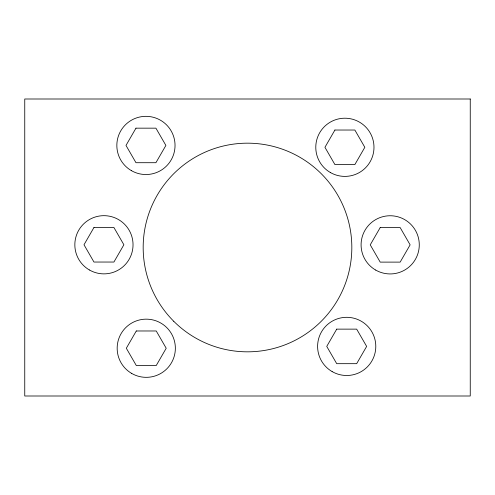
<?xml version="1.0" encoding="UTF-8"?>
<svg xmlns="http://www.w3.org/2000/svg" width="495" height="495" viewBox="0 0 495 495"><rect width="100%" height="100%" fill="white"/><g stroke="black" fill="none" stroke-linecap="round" stroke-linejoin="round"><path stroke-width="0.74" d="M135.97 128.162L125.996 145.431L135.97 162.707L155.913 162.707L165.887 145.431L155.913 128.162L135.97 128.162M93.963 227.496L83.995 244.765L93.963 262.041L113.912 262.041L123.886 244.765L113.912 227.496L93.963 227.496M136.292 330.976L126.324 348.245L136.292 365.52L156.241 365.52L166.209 348.245L156.241 330.976L136.292 330.976M334.911 130.03L324.943 147.306L334.911 164.575L354.859 164.575L364.827 147.306L354.859 130.03L334.911 130.03M380.21 227.57L370.241 244.846L380.21 262.115L400.158 262.115L410.126 244.846L400.158 227.57L380.21 227.57M336.724 329.132L326.75 346.407L336.724 363.677L356.666 363.677L366.64 346.407L356.666 329.132L336.724 329.132M470.25 99L24.75 99L24.75 396L470.25 396L470.25 99M173.733 321.267A104.321 104.321 0 0 0 348.27 274.502A104.321 104.321 0 0 0 220.498 146.73A104.321 104.321 0 0 0 173.733 321.267M131.392 170.633A29.094 29.094 0 0 0 175.038 145.431A29.094 29.094 0 0 0 131.392 120.236A29.094 29.094 0 0 0 131.392 170.633M89.391 269.967A29.094 29.094 0 0 0 133.037 244.765A29.094 29.094 0 0 0 89.391 219.57A29.094 29.094 0 0 0 89.391 269.967M131.72 373.447A29.1 29.094 0 0 0 175.36 348.245A29.1 29.094 0 0 0 131.72 323.049A29.1 29.094 0 0 0 131.72 373.447M332.151 371.603A29.1 29.1 0 0 0 375.792 346.407A29.1 29.1 0 0 0 332.151 321.206A29.1 29.1 0 0 0 332.151 371.603M375.637 270.041A29.094 29.094 0 0 0 419.277 244.846A29.094 29.094 0 0 0 375.637 219.644A29.094 29.094 0 0 0 375.637 270.041M330.338 172.501A29.1 29.094 0 0 0 373.985 147.306A29.1 29.094 0 0 0 330.338 122.104A29.1 29.094 0 0 0 330.338 172.501"/></g></svg>
